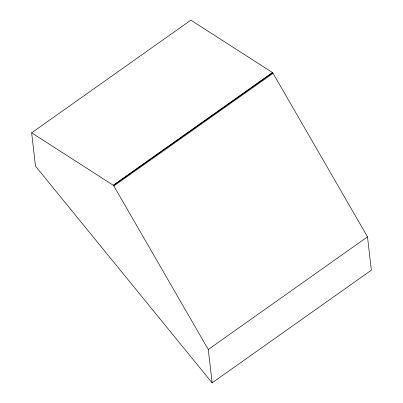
<?xml version="1.0" encoding="UTF-8"?>
<svg xmlns="http://www.w3.org/2000/svg" width="403" height="403" viewBox="0 0 403 403"><rect width="100%" height="100%" fill="white"/><g stroke="black" fill="none" stroke-linecap="round" stroke-linejoin="round"><path stroke-width="0.6" d="M31.646 132.824L190.861 20.15L272.73 72.742L367.496 236.823L371.354 270.176L212.139 382.85L35.504 166.177L31.646 132.824L113.515 185.415L208.28 349.497L212.139 382.85M113.233 185.234L272.448 72.56M113.515 185.415L272.73 72.742M113.837 185.979L273.053 73.306M208.28 349.497L367.496 236.823"/></g></svg>
